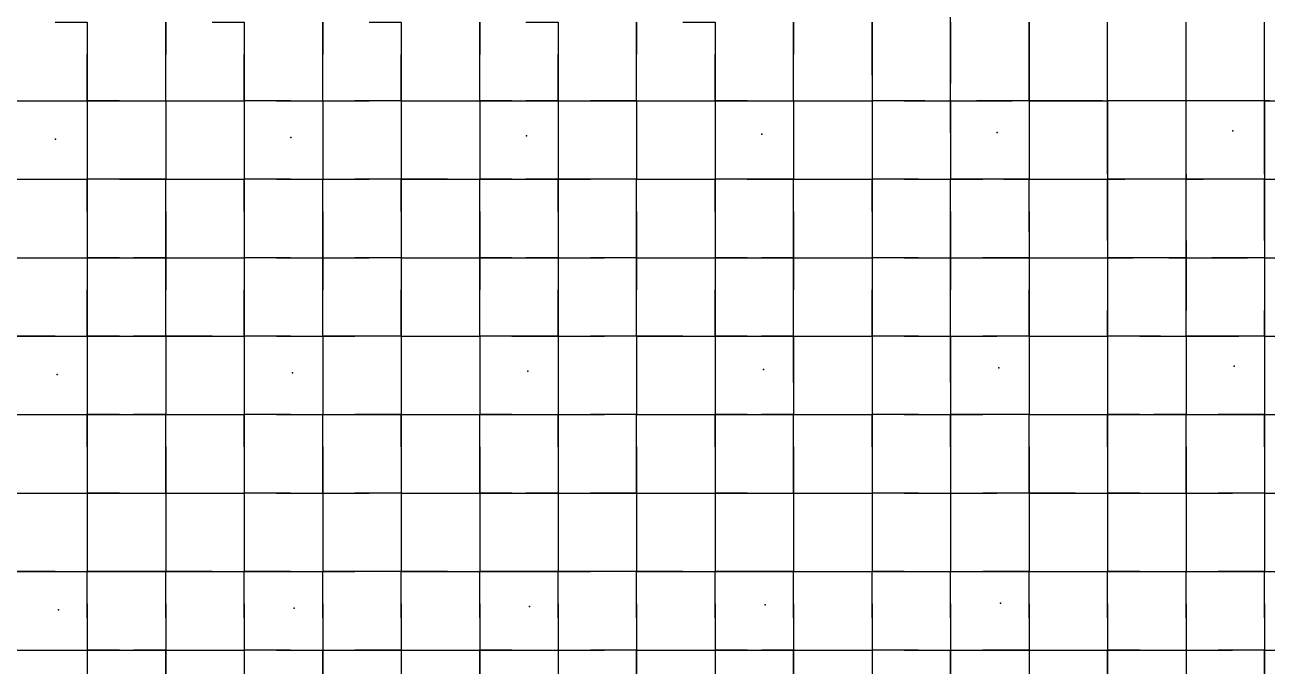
# Model space of a CAD drawing. Header units: metres. Extents: x 0 to 438, y -24 to 612.
# Drawn here: x 145.8 to 288.3, y 349.2 to 422.7 of the extents above; entities that cross this region are included whole.
import ezdxf

# ---------------------------------------------------------------- set-up
doc = ezdxf.new("R2010")
doc.units = ezdxf.units.M
doc.layers.add('LAYER_01_CUT', color=7, linetype='Continuous')
doc.layers.add('LAYER_04_GRID', color=7, linetype='Continuous')

msp = doc.modelspace()

# ---------------------------------------------------------------- linework, layer by layer
at = {"layer": 'LAYER_01_CUT'}
for points in [[(252, 410.31), (252, 414), (252, 420.05), (252, 423), (252, 423.59)], [(149.31, 423), (153, 423), (153, 417.69), (153, 414), (153, 408.69)], [(153, 423), (153, 419.31)], [(162, 417.69), (162, 423), (162, 419.31)], [(167.31, 423), (171, 423), (171, 417.69), (171, 414), (171, 408.69)], [(171, 423), (171, 419.31)], [(180, 417.69), (180, 423), (180, 419.31)], [(185.31, 423), (189, 423), (189, 417.69), (189, 414), (189, 408.69)], [(189, 423), (189, 419.31)], [(198, 417.69), (198, 423), (198, 419.31)], [(203.31, 423), (207, 423), (207, 417.69), (207, 414), (207, 408.69)], [(207, 423), (207, 419.31)], [(216, 417.69), (216, 423), (216, 419.31)], [(221.31, 423), (225, 423), (225, 417.69), (225, 414), (225, 408.69)], [(225, 423), (225, 419.31)], [(234, 417.69), (234, 423), (234, 419.31)], [(243, 423), (243, 419.31), (243, 414), (243, 408.69), (243, 405), (243, 399.69), (243, 396), (243, 390.69), (243, 387), (243, 381.69), (243, 378), (243, 372.69), (243, 369), (243, 363.69), (243, 360), (248.31, 360), (252, 360), (257.31, 360), (261, 360), (266.31, 360), (270, 360), (275.31, 360), (279, 360), (284.31, 360), (288, 360), (293.31, 360)], [(243, 416.95), (243, 423)], [(252, 423), (252, 415.96)], [(261, 414.59), (261, 423)], [(261, 423), (261, 421.04)], [(270, 422.41), (270, 423)], [(270, 414.59), (270, 423)], [(270.59, 414), (270, 414), (270, 422.41)], [(279, 422.41), (279, 423)], [(279, 414.59), (279, 423)], [(279, 403.04), (279, 405), (279, 413.41), (279, 414), (279, 422.41)], [(288, 422.41), (288, 423)], [(288, 414.59), (288, 423)], [(288.59, 414), (288, 414), (288, 422.41)], [(261, 421.04), (261, 414), (261, 411.05), (261, 405), (263.95, 405), (270, 405), (270, 402.05), (270, 396), (270, 392.31), (270, 387), (270, 381.69), (270, 378), (270, 372.69), (270, 369), (270, 363.69)], [(153, 414), (153, 419.31)], [(162, 414), (162, 419.31)], [(171, 414), (171, 419.31)], [(180, 414), (180, 419.31)], [(189, 414), (189, 419.31)], [(198, 414), (198, 419.31)], [(207, 414), (207, 419.31)], [(216, 414), (216, 419.31)], [(225, 414), (225, 419.31)], [(234, 414), (234, 419.31)], [(162, 414), (162, 417.69)], [(180, 414), (180, 417.69)], [(198, 414), (198, 417.69)], [(216, 414), (216, 417.69)], [(234, 414), (234, 417.69)], [(243, 416.95), (243, 414)], [(252, 414), (252, 415.96)], [(261, 414), (261, 414.59)], [(270, 414), (270, 414.59)], [(279, 414), (279, 414.59)], [(288, 414), (288, 414.59)], [(144, 414), (149.31, 414)], [(144, 414), (147.69, 414)], [(147.69, 414), (153, 414)], [(149.31, 414), (153, 414)], [(156.69, 414), (153, 414)], [(153, 414), (153, 410.31)], [(153, 414), (158.31, 414)], [(156.69, 414), (162, 414)], [(158.31, 414), (162, 414), (162, 408.69)], [(162, 414), (162, 410.31)], [(162, 414), (167.31, 414)], [(162, 414), (165.69, 414)], [(165.69, 414), (171, 414)], [(167.31, 414), (171, 414)], [(176.31, 414), (171, 414)], [(174.69, 414), (171, 414)], [(171, 414), (171, 410.31)], [(174.69, 414), (180, 414)], [(176.31, 414), (180, 414), (180, 408.69)], [(180, 414), (180, 410.31)], [(180, 414), (185.31, 414)], [(180, 414), (183.69, 414)], [(189, 414), (183.69, 414)], [(189, 414), (185.31, 414)], [(189, 414), (189, 410.31)], [(189, 414), (194.31, 414)], [(189, 414), (192.69, 414)], [(192.69, 414), (198, 414)], [(194.31, 414), (198, 414), (198, 408.69)], [(201.69, 414), (198, 414)], [(198, 414), (198, 410.31)], [(198, 414), (203.31, 414)], [(201.69, 414), (207, 414)], [(207, 414), (203.31, 414)], [(207, 414), (207, 410.31)], [(207, 414), (212.31, 414)], [(207, 414), (210.69, 414)], [(216, 414), (210.69, 414)], [(212.31, 414), (216, 414), (216, 408.69)], [(216, 414), (216, 410.31)], [(216, 414), (221.31, 414)], [(216, 414), (219.69, 414)], [(219.69, 414), (225, 414)], [(221.31, 414), (225, 414)], [(228.69, 414), (225, 414)], [(225, 414), (225, 410.31)], [(225, 414), (230.31, 414)], [(228.69, 414), (234, 414)], [(230.31, 414), (234, 414), (234, 408.69)], [(234, 414), (234, 410.31)], [(234, 414), (239.31, 414)], [(234, 414), (237.69, 414)], [(237.69, 414), (243, 414)], [(239.31, 414), (243, 414)], [(246.69, 414), (243, 414)], [(249.05, 414), (243, 414)], [(243, 414), (243, 410.31)], [(246.69, 414), (252, 414)], [(249.05, 414), (252, 414)], [(252, 414), (252, 407.95)], [(252, 414), (254.95, 414)], [(252, 414), (259.04, 414)], [(261, 414), (254.95, 414)], [(261, 414), (259.04, 414)], [(269.41, 414), (261, 414)], [(261, 414), (261, 406.96)], [(261, 414), (262.96, 414)], [(262.96, 414), (270, 414)], [(269.41, 414), (270, 414)], [(278.41, 414), (270, 414)], [(270, 405.59), (270, 414)], [(270, 414), (270, 412.04)], [(279, 414), (270.59, 414)], [(279, 414), (278.41, 414)], [(279.59, 414), (279, 414)], [(287.41, 414), (279, 414)], [(279, 405.59), (279, 414)], [(288, 414), (279.59, 414)], [(288, 414), (287.41, 414)], [(288, 405.59), (288, 414)], [(288, 414), (288, 413.41)], [(288, 414), (296.41, 414)], [(288, 413.41), (288, 405), (288, 403.04), (288, 396), (288, 393.05), (288, 387), (288, 381.69)], [(270, 412.04), (270, 405)], [(153, 410.31), (153, 405)], [(162, 410.31), (162, 405)], [(171, 410.31), (171, 405)], [(180, 410.31), (180, 405)], [(189, 410.31), (189, 405)], [(198, 410.31), (198, 405)], [(207, 410.31), (207, 405)], [(216, 410.31), (216, 405)], [(225, 410.31), (225, 405)], [(234, 410.31), (234, 405)], [(243, 410.31), (243, 405)], [(252, 410.31), (252, 405)], [(153, 408.69), (153, 405)], [(162, 408.69), (162, 405)], [(171, 408.69), (171, 405)], [(180, 408.69), (180, 405)], [(189, 408.69), (189, 405)], [(198, 408.69), (198, 405)], [(207, 408.69), (207, 405)], [(216, 408.69), (216, 405)], [(225, 408.69), (225, 405)], [(234, 408.69), (234, 405)], [(252, 407.95), (252, 405)], [(261, 406.96), (261, 405)], [(144, 399.69), (144, 405), (149.31, 405)], [(144, 405), (147.69, 405)], [(147.69, 405), (153, 405)], [(149.31, 405), (153, 405)], [(158.31, 405), (153, 405), (153, 399.69), (153, 396), (153, 390.69), (153, 387), (153, 381.69)], [(156.69, 405), (153, 405)], [(153, 401.31), (153, 405)], [(156.69, 405), (162, 405)], [(162, 405), (158.31, 405)], [(162, 399.69), (162, 405), (167.31, 405)], [(162, 401.31), (162, 405)], [(162, 405), (165.69, 405)], [(165.69, 405), (171, 405)], [(167.31, 405), (171, 405)], [(176.31, 405), (171, 405), (171, 399.69), (171, 396), (171, 390.69), (171, 387), (171, 381.69)], [(174.69, 405), (171, 405)], [(171, 401.31), (171, 405)], [(174.69, 405), (180, 405)], [(176.31, 405), (180, 405)], [(180, 399.69), (180, 405), (185.31, 405)], [(180, 401.31), (180, 405)], [(180, 405), (183.69, 405)], [(189, 405), (183.69, 405)], [(189, 405), (185.31, 405)], [(194.31, 405), (189, 405), (189, 399.69), (189, 396), (189, 390.69), (189, 387), (189, 381.69)], [(189, 401.31), (189, 405)], [(189, 405), (192.69, 405)], [(192.69, 405), (198, 405)], [(194.31, 405), (198, 405)], [(198, 399.69), (198, 405), (203.31, 405)], [(201.69, 405), (198, 405)], [(198, 401.31), (198, 405)], [(201.69, 405), (207, 405)], [(207, 405), (203.31, 405)], [(212.31, 405), (207, 405), (207, 399.69), (207, 396), (207, 390.69), (207, 387), (207, 381.69)], [(207, 401.31), (207, 405)], [(207, 405), (210.69, 405)], [(216, 405), (210.69, 405)], [(216, 405), (212.31, 405)], [(216, 399.69), (216, 405), (221.31, 405)], [(216, 401.31), (216, 405)], [(216, 405), (219.69, 405)], [(219.69, 405), (225, 405)], [(221.31, 405), (225, 405)], [(230.31, 405), (225, 405), (225, 399.69), (225, 396), (225, 390.69), (225, 387), (225, 381.69)], [(228.69, 405), (225, 405)], [(225, 401.31), (225, 405)], [(228.69, 405), (234, 405)], [(234, 405), (230.31, 405)], [(234, 399.69), (234, 405), (239.31, 405)], [(234, 401.31), (234, 405)], [(234, 405), (237.69, 405)], [(237.69, 405), (243, 405)], [(239.31, 405), (243, 405)], [(248.31, 405), (243, 405)], [(246.69, 405), (243, 405)], [(243, 401.31), (243, 405)], [(246.69, 405), (252, 405)], [(248.31, 405), (252, 405)], [(252, 399.69), (252, 405), (255.69, 405)], [(258.05, 405), (252, 405)], [(252, 401.31), (252, 405)], [(261, 405), (255.69, 405)], [(258.05, 405), (261, 405)], [(261, 401.31), (261, 405)], [(261, 398.95), (261, 405)], [(261, 405), (268.04, 405)], [(268.04, 405), (270, 405)], [(270, 405.59), (270, 405)], [(278.41, 405), (270, 405)], [(270, 397.96), (270, 405)], [(270, 405), (271.96, 405)], [(279, 405), (271.96, 405)], [(279, 405), (278.41, 405)], [(279, 405.59), (279, 405)], [(287.41, 405), (279, 405)], [(279, 397.96), (279, 405)], [(279, 405), (280.96, 405)], [(288, 405), (280.96, 405)], [(288, 405), (287.41, 405)], [(288, 405.59), (288, 405)], [(288, 397.96), (288, 405)], [(288, 405), (289.96, 405)], [(288, 405), (296.41, 405)], [(279, 396), (279, 403.04)], [(153, 401.31), (153, 396)], [(162, 401.31), (162, 396)], [(171, 401.31), (171, 396)], [(180, 401.31), (180, 396)], [(189, 401.31), (189, 396)], [(198, 401.31), (198, 396)], [(207, 401.31), (207, 396)], [(216, 401.31), (216, 396)], [(225, 401.31), (225, 396)], [(234, 401.31), (234, 396)], [(243, 401.31), (243, 396)], [(252, 401.31), (252, 396)], [(261, 401.31), (261, 396)], [(162, 396), (162, 399.69)], [(180, 396), (180, 399.69)], [(198, 396), (198, 399.69)], [(216, 396), (216, 399.69)], [(234, 396), (234, 399.69)], [(252, 396), (252, 399.69)], [(261, 398.95), (261, 396)], [(270, 397.96), (270, 396)], [(279, 397.96), (279, 396)], [(288, 397.96), (288, 396)], [(144, 396), (149.31, 396)], [(144, 396), (147.69, 396)], [(147.69, 396), (153, 396)], [(149.31, 396), (153, 396)], [(156.69, 396), (153, 396)], [(153, 396), (153, 392.31)], [(153, 396), (158.31, 396)], [(156.69, 396), (162, 396)], [(162, 396), (158.31, 396)], [(162, 390.69), (162, 396), (162, 392.31)], [(162, 396), (167.31, 396)], [(162, 396), (165.69, 396)], [(165.69, 396), (171, 396)], [(167.31, 396), (171, 396)], [(176.31, 396), (171, 396)], [(174.69, 396), (171, 396)], [(171, 396), (171, 392.31)], [(174.69, 396), (180, 396)], [(176.31, 396), (180, 396)], [(180, 390.69), (180, 396), (180, 392.31)], [(180, 396), (185.31, 396)], [(180, 396), (183.69, 396)], [(189, 396), (183.69, 396)], [(189, 396), (185.31, 396)], [(189, 396), (189, 392.31)], [(189, 396), (194.31, 396)], [(189, 396), (192.69, 396)], [(192.69, 396), (198, 396)], [(194.31, 396), (198, 396)], [(198, 390.69), (198, 396), (198, 392.31)], [(201.69, 396), (198, 396)], [(198, 396), (203.31, 396)], [(201.69, 396), (207, 396)], [(207, 396), (203.31, 396)], [(207, 396), (207, 392.31)], [(207, 396), (212.31, 396)], [(207, 396), (210.69, 396)], [(216, 396), (210.69, 396)], [(216, 396), (212.31, 396)], [(216, 390.69), (216, 396), (216, 392.31)], [(216, 396), (221.31, 396)], [(216, 396), (219.69, 396)], [(219.69, 396), (225, 396)], [(221.31, 396), (225, 396)], [(228.69, 396), (225, 396)], [(225, 396), (225, 392.31)], [(225, 396), (230.31, 396)], [(228.69, 396), (234, 396)], [(234, 396), (230.31, 396)], [(234, 390.69), (234, 396), (234, 392.31)], [(234, 396), (239.31, 396)], [(234, 396), (237.69, 396)], [(237.69, 396), (243, 396)], [(239.31, 396), (243, 396)], [(248.31, 396), (243, 396)], [(246.69, 396), (243, 396)], [(243, 396), (243, 392.31)], [(246.69, 396), (252, 396)], [(248.31, 396), (252, 396)], [(252, 390.69), (252, 396), (252, 392.31)], [(252, 396), (257.31, 396)], [(252, 396), (255.69, 396)], [(261, 396), (255.69, 396)], [(257.31, 396), (261, 396), (261, 390.69), (261, 387), (261, 381.69)], [(261, 396), (261, 392.31)], [(261, 396), (264.69, 396)], [(261, 396), (267.05, 396)], [(264.69, 396), (270, 396)], [(267.05, 396), (270, 396)], [(277.04, 396), (270, 396)], [(270, 396), (270, 389.95)], [(270, 396), (272.95, 396)], [(279, 396), (272.95, 396)], [(277.04, 396), (279, 396)], [(279, 393.05), (279, 396), (279, 389.95)], [(279, 396), (281.95, 396)], [(279, 396), (286.04, 396)], [(288, 396), (281.95, 396)], [(288, 396), (286.04, 396)], [(288, 396), (288, 389.95)], [(288, 396), (290.95, 396)], [(288, 396), (295.04, 396)], [(153, 387), (153, 392.31)], [(162, 387), (162, 392.31)], [(171, 387), (171, 392.31)], [(180, 387), (180, 392.31)], [(189, 387), (189, 392.31)], [(198, 387), (198, 392.31)], [(207, 387), (207, 392.31)], [(216, 387), (216, 392.31)], [(225, 387), (225, 392.31)], [(234, 387), (234, 392.31)], [(243, 387), (243, 392.31)], [(252, 387), (252, 392.31)], [(261, 387), (261, 392.31)], [(279, 387), (279, 393.05)], [(162, 387), (162, 390.69)], [(180, 387), (180, 390.69)], [(198, 387), (198, 390.69)], [(216, 387), (216, 390.69)], [(234, 387), (234, 390.69)], [(252, 387), (252, 390.69)], [(270, 387), (270, 389.95)], [(279, 387), (279, 389.95)], [(288, 387), (288, 389.95)], [(149.31, 387), (144, 387), (144, 381.69)], [(144, 387), (147.69, 387)], [(147.69, 387), (153, 387)], [(149.31, 387), (153, 387)], [(156.69, 387), (153, 387)], [(153, 387), (153, 383.31)], [(153, 387), (158.31, 387)], [(156.69, 387), (162, 387)], [(162, 387), (158.31, 387)], [(167.31, 387), (162, 387), (162, 381.69)], [(162, 387), (162, 383.31)], [(162, 387), (165.69, 387)], [(165.69, 387), (171, 387)], [(167.31, 387), (171, 387)], [(176.31, 387), (171, 387)], [(174.69, 387), (171, 387)], [(171, 387), (171, 383.31)], [(174.69, 387), (180, 387)], [(176.31, 387), (180, 387)], [(185.31, 387), (180, 387), (180, 381.69)], [(180, 387), (180, 383.31)], [(180, 387), (183.69, 387)], [(189, 387), (183.69, 387)], [(189, 387), (185.31, 387)], [(189, 387), (189, 383.31)], [(189, 387), (194.31, 387)], [(189, 387), (192.69, 387)], [(192.69, 387), (198, 387)], [(194.31, 387), (198, 387)], [(203.31, 387), (198, 387), (198, 381.69)], [(201.69, 387), (198, 387)], [(198, 387), (198, 383.31)], [(201.69, 387), (207, 387)], [(207, 387), (203.31, 387)], [(207, 387), (207, 383.31)], [(207, 387), (212.31, 387)], [(207, 387), (210.69, 387)], [(216, 387), (210.69, 387)], [(216, 387), (212.31, 387)], [(221.31, 387), (216, 387), (216, 381.69)], [(216, 387), (216, 383.31)], [(216, 387), (219.69, 387)], [(219.69, 387), (225, 387)], [(221.31, 387), (225, 387)], [(228.69, 387), (225, 387)], [(225, 387), (225, 383.31)], [(225, 387), (230.31, 387)], [(228.69, 387), (234, 387)], [(234, 387), (230.31, 387)], [(234, 381.69), (234, 387), (234, 383.31)], [(234, 387), (239.31, 387)], [(234, 387), (237.69, 387)], [(237.69, 387), (243, 387)], [(239.31, 387), (243, 387)], [(248.31, 387), (243, 387)], [(246.69, 387), (243, 387)], [(243, 387), (243, 383.31)], [(246.69, 387), (252, 387)], [(248.31, 387), (252, 387)], [(252, 381.69), (252, 387), (252, 383.31)], [(252, 387), (257.31, 387)], [(252, 387), (255.69, 387)], [(261, 387), (255.69, 387)], [(261, 387), (257.31, 387)], [(261, 387), (261, 383.31)], [(261, 387), (266.31, 387)], [(261, 387), (264.69, 387)], [(264.69, 387), (270, 387)], [(266.31, 387), (270, 387)], [(273.69, 387), (270, 387)], [(276.05, 387), (270, 387)], [(270, 387), (270, 383.31)], [(273.69, 387), (279, 387)], [(276.05, 387), (279, 387)], [(282.69, 387), (279, 387), (279, 381.69)], [(279, 387), (279, 383.31)], [(279, 387), (285.05, 387)], [(288, 387), (282.69, 387)], [(288, 387), (285.05, 387)], [(288, 387), (288, 383.31)], [(288, 387), (291.69, 387)], [(288, 387), (294.05, 387)], [(153, 383.31), (153, 378)], [(162, 383.31), (162, 378)], [(171, 383.31), (171, 378)], [(180, 383.31), (180, 378)], [(189, 383.31), (189, 378)], [(198, 383.31), (198, 378)], [(207, 383.31), (207, 378)], [(216, 383.31), (216, 378)], [(225, 383.31), (225, 378)], [(234, 383.31), (234, 378)], [(243, 383.31), (243, 378)], [(252, 383.31), (252, 378)], [(261, 383.31), (261, 378)], [(270, 383.31), (270, 378)], [(279, 383.31), (279, 378)], [(288, 383.31), (288, 378)], [(153, 381.69), (153, 378)], [(162, 381.69), (162, 378)], [(171, 381.69), (171, 378)], [(180, 381.69), (180, 378)], [(189, 381.69), (189, 378)], [(198, 381.69), (198, 378)], [(207, 381.69), (207, 378)], [(216, 381.69), (216, 378)], [(225, 381.69), (225, 378)], [(234, 381.69), (234, 378)], [(252, 381.69), (252, 378)], [(261, 381.69), (261, 378)], [(279, 381.69), (279, 378)], [(288, 381.69), (288, 378)], [(144, 372.69), (144, 378), (149.31, 378), (153, 378), (153, 372.69), (153, 369), (153, 363.69)], [(144, 378), (147.69, 378)], [(147.69, 378), (153, 378)], [(156.69, 378), (153, 378)], [(153, 374.31), (153, 378)], [(153, 378), (158.31, 378)], [(156.69, 378), (162, 378)], [(162, 378), (158.31, 378)], [(162, 372.69), (162, 378), (167.31, 378), (171, 378), (171, 372.69), (171, 369), (171, 363.69)], [(162, 374.31), (162, 378)], [(162, 378), (165.69, 378)], [(165.69, 378), (171, 378)], [(176.31, 378), (171, 378)], [(174.69, 378), (171, 378)], [(171, 374.31), (171, 378)], [(174.69, 378), (180, 378)], [(176.31, 378), (180, 378)], [(180, 372.69), (180, 378), (185.31, 378), (189, 378), (189, 372.69), (189, 369), (189, 363.69)], [(180, 374.31), (180, 378)], [(180, 378), (183.69, 378)], [(189, 378), (183.69, 378)], [(189, 374.31), (189, 378)], [(189, 378), (194.31, 378)], [(189, 378), (192.69, 378)], [(192.69, 378), (198, 378)], [(194.31, 378), (198, 378)], [(198, 372.69), (198, 378), (203.31, 378), (207, 378), (207, 372.69), (207, 369), (207, 363.69)], [(201.69, 378), (198, 378)], [(198, 374.31), (198, 378)], [(201.69, 378), (207, 378)], [(207, 374.31), (207, 378)], [(207, 378), (212.31, 378)], [(207, 378), (210.69, 378)], [(216, 378), (210.69, 378)], [(216, 378), (212.31, 378)], [(216, 372.69), (216, 378), (221.31, 378), (225, 378), (225, 372.69), (225, 369), (225, 363.69)], [(216, 374.31), (216, 378)], [(216, 378), (219.69, 378)], [(219.69, 378), (225, 378)], [(228.69, 378), (225, 378)], [(225, 374.31), (225, 378)], [(225, 378), (230.31, 378)], [(228.69, 378), (234, 378)], [(234, 378), (230.31, 378)], [(234, 372.69), (234, 378), (239.31, 378)], [(234, 374.31), (234, 378)], [(234, 378), (237.69, 378)], [(237.69, 378), (243, 378)], [(239.31, 378), (243, 378)], [(248.31, 378), (243, 378)], [(246.69, 378), (243, 378)], [(243, 374.31), (243, 378)], [(246.69, 378), (252, 378)], [(248.31, 378), (252, 378)], [(257.31, 378), (252, 378), (252, 372.69), (252, 369), (252, 363.69)], [(252, 374.31), (252, 378)], [(252, 378), (255.69, 378)], [(261, 378), (255.69, 378)], [(261, 378), (257.31, 378)], [(261, 372.69), (261, 378), (266.31, 378)], [(261, 374.31), (261, 378)], [(261, 378), (264.69, 378)], [(264.69, 378), (270, 378)], [(266.31, 378), (270, 378)], [(273.69, 378), (270, 378)], [(270, 374.31), (270, 378)], [(270, 378), (275.31, 378)], [(273.69, 378), (279, 378)], [(279, 378), (275.31, 378)], [(279, 372.69), (279, 378), (284.31, 378), (288, 378), (288, 372.69), (288, 369), (288, 363.69)], [(279, 374.31), (279, 378)], [(279, 378), (282.69, 378)], [(288, 378), (282.69, 378)], [(288, 374.31), (288, 378)], [(288, 378), (293.31, 378)], [(288, 378), (291.69, 378)], [(153, 374.31), (153, 369)], [(162, 374.31), (162, 369)], [(171, 374.31), (171, 369)], [(180, 374.31), (180, 369)], [(189, 374.31), (189, 369)], [(198, 374.31), (198, 369)], [(207, 374.31), (207, 369)], [(216, 374.31), (216, 369)], [(225, 374.31), (225, 369)], [(234, 374.31), (234, 369)], [(243, 374.31), (243, 369)], [(252, 374.31), (252, 369)], [(261, 374.31), (261, 369)], [(270, 374.31), (270, 369)], [(279, 374.31), (279, 369)], [(288, 374.31), (288, 369)], [(162, 369), (162, 372.69)], [(180, 369), (180, 372.69)], [(198, 369), (198, 372.69)], [(216, 369), (216, 372.69)], [(234, 369), (234, 372.69)], [(261, 369), (261, 372.69)], [(279, 369), (279, 372.69)], [(144, 369), (149.31, 369)], [(144, 369), (147.69, 369)], [(147.69, 369), (153, 369)], [(149.31, 369), (153, 369)], [(156.69, 369), (153, 369)], [(153, 369), (153, 365.31)], [(153, 369), (158.31, 369)], [(156.69, 369), (162, 369)], [(158.31, 369), (162, 369), (162, 363.69)], [(162, 369), (162, 365.31)], [(162, 369), (167.31, 369)], [(162, 369), (165.69, 369)], [(165.69, 369), (171, 369)], [(167.31, 369), (171, 369)], [(176.31, 369), (171, 369)], [(174.69, 369), (171, 369)], [(171, 369), (171, 365.31)], [(174.69, 369), (180, 369)], [(176.31, 369), (180, 369), (180, 363.69)], [(180, 369), (180, 365.31)], [(180, 369), (185.31, 369)], [(180, 369), (183.69, 369)], [(189, 369), (183.69, 369)], [(189, 369), (185.31, 369)], [(189, 369), (189, 365.31)], [(189, 369), (194.31, 369)], [(189, 369), (192.69, 369)], [(192.69, 369), (198, 369)], [(194.31, 369), (198, 369), (198, 363.69)], [(201.69, 369), (198, 369)], [(198, 369), (198, 365.31)], [(198, 369), (203.31, 369)], [(201.69, 369), (207, 369)], [(207, 369), (203.31, 369)], [(207, 369), (207, 365.31)], [(207, 369), (212.31, 369)], [(207, 369), (210.69, 369)], [(216, 369), (210.69, 369)], [(212.31, 369), (216, 369), (216, 363.69)], [(216, 369), (216, 365.31)], [(216, 369), (221.31, 369)], [(216, 369), (219.69, 369)], [(219.69, 369), (225, 369)], [(221.31, 369), (225, 369)], [(228.69, 369), (225, 369)], [(225, 369), (225, 365.31)], [(225, 369), (230.31, 369)], [(228.69, 369), (234, 369)], [(230.31, 369), (234, 369), (234, 363.69)], [(234, 369), (234, 365.31)], [(234, 369), (239.31, 369)], [(234, 369), (237.69, 369)], [(237.69, 369), (243, 369)], [(239.31, 369), (243, 369)], [(248.31, 369), (243, 369)], [(246.69, 369), (243, 369)], [(243, 369), (243, 365.31)], [(246.69, 369), (252, 369)], [(248.31, 369), (252, 369)], [(252, 369), (252, 365.31)], [(252, 369), (257.31, 369)], [(252, 369), (255.69, 369)], [(261, 369), (255.69, 369)], [(261, 369), (257.31, 369)], [(266.31, 369), (261, 369), (261, 363.69)], [(261, 369), (261, 365.31)], [(261, 369), (264.69, 369)], [(264.69, 369), (270, 369)], [(266.31, 369), (270, 369)], [(273.69, 369), (270, 369)], [(270, 369), (270, 365.31)], [(270, 369), (275.31, 369)], [(273.69, 369), (279, 369)], [(275.31, 369), (279, 369), (279, 363.69)], [(279, 369), (279, 365.31)], [(279, 369), (284.31, 369)], [(279, 369), (282.69, 369)], [(288, 369), (282.69, 369)], [(288, 369), (284.31, 369)], [(288, 369), (288, 365.31)], [(288, 369), (293.31, 369)], [(288, 369), (291.69, 369)], [(153, 365.31), (153, 360)], [(162, 365.31), (162, 360)], [(171, 365.31), (171, 360)], [(180, 365.31), (180, 360)], [(189, 365.31), (189, 360)], [(198, 365.31), (198, 360)], [(207, 365.31), (207, 360)], [(216, 365.31), (216, 360)], [(225, 365.31), (225, 360)], [(234, 365.31), (234, 360)], [(243, 365.31), (243, 360)], [(252, 365.31), (252, 360)], [(261, 365.31), (261, 360)], [(270, 365.31), (270, 360)], [(279, 365.31), (279, 360)], [(288, 365.31), (288, 360)], [(153, 363.69), (153, 360)], [(162, 363.69), (162, 360)], [(171, 363.69), (171, 360)], [(180, 363.69), (180, 360)], [(189, 363.69), (189, 360)], [(198, 363.69), (198, 360)], [(207, 363.69), (207, 360)], [(216, 363.69), (216, 360)], [(225, 363.69), (225, 360)], [(234, 363.69), (234, 360)], [(252, 363.69), (252, 360)], [(261, 363.69), (261, 360)], [(270, 363.69), (270, 360)], [(279, 363.69), (279, 360)], [(288, 363.69), (288, 360)], [(149.31, 360), (144, 360), (147.69, 360)], [(147.69, 360), (153, 360)], [(149.31, 360), (153, 360)], [(158.31, 360), (153, 360), (156.69, 360)], [(153, 354.69), (153, 360)], [(153, 356.31), (153, 360)], [(156.69, 360), (162, 360)], [(162, 360), (158.31, 360)], [(167.31, 360), (162, 360), (165.69, 360)], [(162, 354.69), (162, 360)], [(162, 356.31), (162, 360)], [(165.69, 360), (171, 360)], [(167.31, 360), (171, 360)], [(176.31, 360), (171, 360), (174.69, 360)], [(171, 354.69), (171, 360)], [(171, 356.31), (171, 360)], [(174.69, 360), (180, 360)], [(176.31, 360), (180, 360)], [(185.31, 360), (180, 360), (183.69, 360)], [(180, 354.69), (180, 360)], [(180, 356.31), (180, 360)], [(189, 360), (183.69, 360)], [(189, 360), (185.31, 360)], [(194.31, 360), (189, 360), (192.69, 360)], [(189, 354.69), (189, 360)], [(189, 356.31), (189, 360)], [(192.69, 360), (198, 360)], [(194.31, 360), (198, 360)], [(203.31, 360), (198, 360), (201.69, 360)], [(198, 354.69), (198, 360)], [(198, 356.31), (198, 360)], [(201.69, 360), (207, 360)], [(207, 360), (203.31, 360)], [(212.31, 360), (207, 360), (210.69, 360)], [(207, 354.69), (207, 360)], [(207, 356.31), (207, 360)], [(216, 360), (210.69, 360)], [(216, 360), (212.31, 360)], [(221.31, 360), (216, 360), (219.69, 360)], [(216, 354.69), (216, 360)], [(216, 356.31), (216, 360)], [(219.69, 360), (225, 360)], [(221.31, 360), (225, 360)], [(230.31, 360), (225, 360), (228.69, 360)], [(225, 354.69), (225, 360)], [(225, 356.31), (225, 360)], [(228.69, 360), (234, 360)], [(234, 360), (230.31, 360)], [(234, 354.69), (234, 360), (239.31, 360)], [(234, 356.31), (234, 360)], [(234, 360), (237.69, 360)], [(237.69, 360), (243, 360)], [(239.31, 360), (243, 360)], [(246.69, 360), (243, 360)], [(243, 354.69), (243, 360)], [(243, 356.31), (243, 360)], [(246.69, 360), (252, 360)], [(252, 354.69), (252, 360)], [(252, 356.31), (252, 360)], [(252, 360), (255.69, 360)], [(261, 360), (255.69, 360)], [(261, 354.69), (261, 360)], [(261, 356.31), (261, 360)], [(261, 360), (264.69, 360)], [(264.69, 360), (270, 360)], [(273.69, 360), (270, 360)], [(270, 354.69), (270, 360)], [(270, 356.31), (270, 360)], [(273.69, 360), (279, 360)], [(279, 354.69), (279, 360)], [(279, 356.31), (279, 360)], [(279, 360), (282.69, 360)], [(288, 360), (282.69, 360)], [(288, 354.69), (288, 360)], [(288, 356.31), (288, 360)], [(288, 360), (291.69, 360)], [(153, 356.31), (153, 351)], [(162, 356.31), (162, 351)], [(171, 356.31), (171, 351)], [(180, 356.31), (180, 351)], [(189, 356.31), (189, 351)], [(198, 356.31), (198, 351)], [(207, 356.31), (207, 351)], [(216, 356.31), (216, 351)], [(225, 356.31), (225, 351)], [(234, 356.31), (234, 351)], [(243, 356.31), (243, 351)], [(252, 356.31), (252, 351)], [(261, 356.31), (261, 351)], [(270, 356.31), (270, 351)], [(279, 356.31), (279, 351)], [(288, 356.31), (288, 351)], [(153, 354.69), (153, 351)], [(162, 354.69), (162, 351)], [(171, 354.69), (171, 351)], [(180, 354.69), (180, 351)], [(189, 354.69), (189, 351)], [(198, 354.69), (198, 351)], [(207, 354.69), (207, 351)], [(216, 354.69), (216, 351)], [(225, 354.69), (225, 351)], [(234, 354.69), (234, 351)], [(243, 354.69), (243, 351)], [(252, 354.69), (252, 351)], [(261, 354.69), (261, 351)], [(270, 354.69), (270, 351)], [(279, 354.69), (279, 351)], [(288, 354.69), (288, 351)], [(144, 351), (149.31, 351)], [(144, 351), (147.69, 351)], [(147.69, 351), (153, 351)], [(149.31, 351), (153, 351), (153, 345.69), (153, 342), (153, 336.69)], [(156.69, 351), (153, 351)], [(153, 351), (153, 347.31)], [(153, 351), (158.31, 351)], [(156.69, 351), (162, 351)], [(162, 351), (158.31, 351)], [(162, 345.69), (162, 351), (162, 347.31)], [(162, 351), (167.31, 351)], [(162, 351), (165.69, 351)], [(165.69, 351), (171, 351)], [(167.31, 351), (171, 351), (171, 345.69), (171, 342), (171, 336.69)], [(176.31, 351), (171, 351)], [(174.69, 351), (171, 351)], [(171, 351), (171, 347.31)], [(174.69, 351), (180, 351)], [(176.31, 351), (180, 351)], [(180, 345.69), (180, 351), (180, 347.31)], [(180, 351), (185.31, 351)], [(180, 351), (183.69, 351)], [(189, 351), (183.69, 351)], [(185.31, 351), (189, 351), (189, 345.69), (189, 342), (189, 336.69)], [(189, 351), (189, 347.31)], [(189, 351), (194.31, 351)], [(189, 351), (192.69, 351)], [(192.69, 351), (198, 351)], [(194.31, 351), (198, 351)], [(198, 345.69), (198, 351), (198, 347.31)], [(201.69, 351), (198, 351)], [(198, 351), (203.31, 351)], [(201.69, 351), (207, 351)], [(203.31, 351), (207, 351), (207, 345.69), (207, 342), (207, 336.69)], [(207, 351), (207, 347.31)], [(207, 351), (212.31, 351)], [(207, 351), (210.69, 351)], [(216, 351), (210.69, 351)], [(216, 351), (212.31, 351)], [(216, 345.69), (216, 351), (216, 347.31)], [(216, 351), (221.31, 351)], [(216, 351), (219.69, 351)], [(219.69, 351), (225, 351)], [(221.31, 351), (225, 351), (225, 345.69), (225, 342), (225, 336.69)], [(228.69, 351), (225, 351)], [(225, 351), (225, 347.31)], [(225, 351), (230.31, 351)], [(228.69, 351), (234, 351)], [(234, 351), (230.31, 351)], [(234, 345.69), (234, 351), (234, 347.31)], [(234, 351), (239.31, 351)], [(234, 351), (237.69, 351)], [(237.69, 351), (243, 351)], [(239.31, 351), (243, 351), (243, 345.69), (243, 342), (243, 336.69)], [(248.31, 351), (243, 351)], [(246.69, 351), (243, 351)], [(243, 351), (243, 347.31)], [(246.69, 351), (252, 351)], [(248.31, 351), (252, 351)], [(252, 345.69), (252, 351), (252, 347.31)], [(252, 351), (257.31, 351)], [(252, 351), (255.69, 351)], [(261, 351), (255.69, 351)], [(257.31, 351), (261, 351), (261, 345.69), (261, 342), (261, 336.69)], [(261, 351), (261, 347.31)], [(261, 351), (266.31, 351)], [(261, 351), (264.69, 351)], [(264.69, 351), (270, 351)], [(266.31, 351), (270, 351)], [(270, 345.69), (270, 351), (270, 347.31)], [(273.69, 351), (270, 351)], [(270, 351), (275.31, 351)], [(273.69, 351), (279, 351)], [(275.31, 351), (279, 351), (279, 345.69), (279, 342), (279, 336.69)], [(279, 351), (279, 347.31)], [(279, 351), (284.31, 351)], [(279, 351), (282.69, 351)], [(288, 351), (282.69, 351)], [(288, 351), (284.31, 351)], [(288, 345.69), (288, 351), (288, 347.31)], [(288, 351), (293.31, 351)], [(288, 351), (291.69, 351)]]:
    msp.add_lwpolyline(points, dxfattribs=at)
at = {"layer": 'LAYER_04_GRID'}
for p in [(257.35, 410.36), (284.35, 410.54), (149.35, 409.61), (176.35, 409.8), (203.35, 409.98), (230.35, 410.17), (257.53, 383.36), (284.53, 383.54), (149.54, 382.61), (176.54, 382.8), (203.53, 382.98), (230.53, 383.17), (230.72, 356.17), (257.72, 356.36), (149.72, 355.61), (176.72, 355.8), (203.72, 355.98)]:
    msp.add_point(p, dxfattribs=at)

doc.saveas('drawing.dxf')
